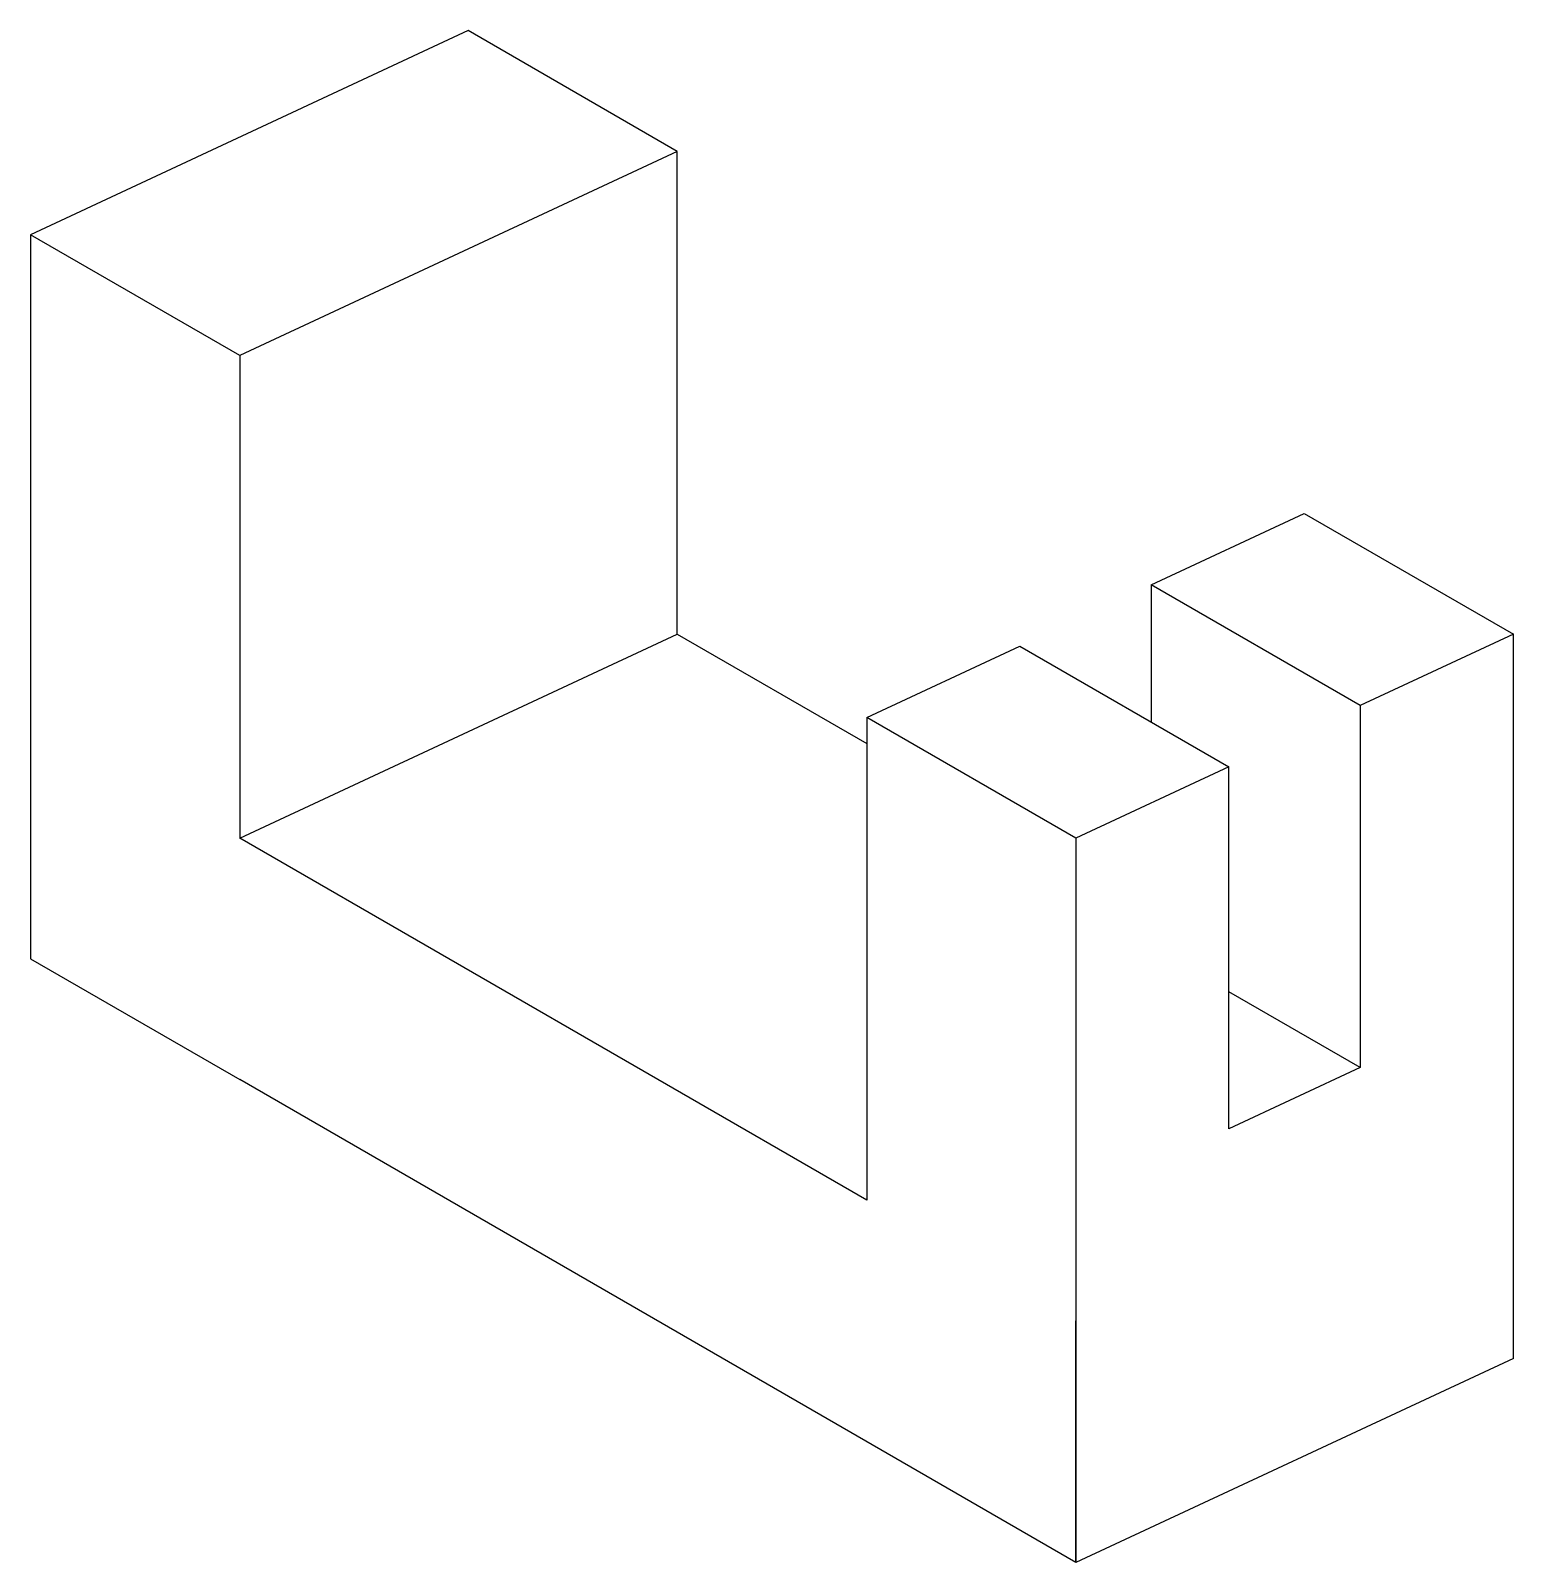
# Model space of a CAD drawing. Header units: inches. Extents: x 116 to 423, y 542 to 859.
import ezdxf

# ---------------------------------------------------------------- set-up
doc = ezdxf.new("R2010")
doc.units = ezdxf.units.IN
doc.header["$MEASUREMENT"] = 0

msp = doc.modelspace()

# ---------------------------------------------------------------- linework, layer by layer
for p, q in [((206.61, 859.03), (115.98, 816.77)), ((249.91, 834.03), (206.61, 859.03)), ((249.91, 834.03), (159.28, 791.77)), ((249.91, 734.03), (249.91, 834.03)), ((159.28, 791.77), (115.98, 816.77)), ((115.98, 816.77), (115.98, 666.77)), ((159.28, 791.77), (159.28, 691.77)), ((348.09, 744.24), (379.81, 759.03)), ((379.81, 759.03), (423.11, 734.03)), ((391.39, 719.24), (348.09, 744.24)), ((348.09, 744.24), (348.09, 715.86)), ((159.28, 691.77), (249.91, 734.03)), ((249.91, 734.03), (289.18, 711.36)), ((423.11, 734.03), (391.39, 719.24)), ((423.11, 584.03), (423.11, 734.03)), ((289.18, 716.77), (320.9, 731.56)), ((320.9, 731.56), (364.2, 706.56)), ((391.39, 719.24), (391.39, 644.24)), ((332.48, 691.77), (289.18, 716.77)), ((289.18, 716.77), (289.18, 616.77)), ((364.2, 706.56), (332.48, 691.77)), ((364.2, 631.56), (364.2, 706.56)), ((289.18, 616.77), (159.28, 691.77)), ((332.48, 691.77), (332.48, 541.77)), ((115.98, 666.77), (159.28, 641.77)), ((391.39, 644.24), (364.2, 659.94)), ((391.39, 644.24), (364.2, 631.56)), ((332.48, 541.77), (159.28, 641.77)), ((332.48, 541.77), (332.48, 591.77)), ((423.11, 584.03), (332.48, 541.77))]:
    msp.add_line(p, q)

doc.saveas('drawing.dxf')
